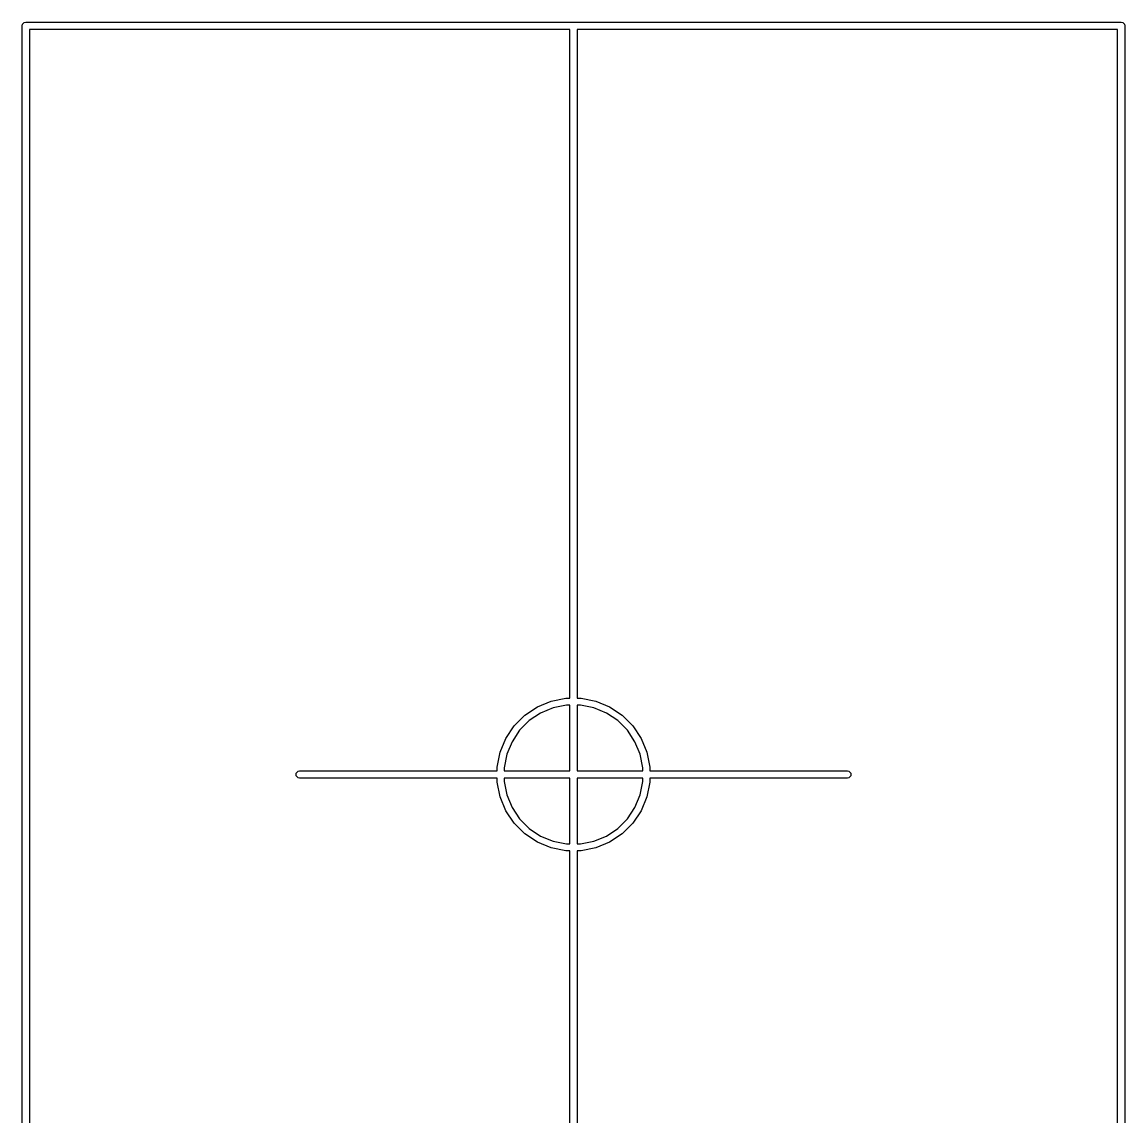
# Model space of a CAD drawing. Header units: millimetres. Extents: x 4 to 152, y 19 to 149.
# Drawn here: x 16.7 to 31.8, y 47.56 to 62.55 of the extents above; entities that cross this region are included whole.
import ezdxf

# ---------------------------------------------------------------- set-up
doc = ezdxf.new("R2010")
doc.units = ezdxf.units.MM
doc.layers.add('F.Silkscreen', color=41, linetype='CONTINUOUS', true_color=0xf2eda1)

msp = doc.modelspace()

# ---------------------------------------------------------------- linework, layer by layer
at = {"layer": 'F.Silkscreen', "linetype": 'CONTINUOUS'}
for p, q in [((16.7, 62.5), (16.703806, 62.519134)), ((16.703806, 62.519134), (16.730866, 62.546194)), ((16.730866, 62.546194), (16.75, 62.55)), ((16.75, 62.55), (31.75, 62.55)), ((31.75, 62.55), (31.769134, 62.546194)), ((31.769134, 62.546194), (31.796194, 62.519134)), ((31.796194, 62.519134), (31.8, 62.5)), ((16.7, 39.5), (16.7, 62.5)), ((16.8, 62.45), (16.8, 39.55)), ((24.2, 62.45), (16.8, 62.45)), ((24.2, 53.294944), (24.2, 62.45)), ((24.3, 62.45), (24.3, 53.294944)), ((31.7, 62.45), (24.3, 62.45)), ((31.7, 39.55), (31.7, 62.45)), ((31.8, 62.5), (31.8, 39.5)), ((23.583887, 53.061661), (23.755033, 53.176017)), ((23.755033, 53.176017), (23.945201, 53.254787)), ((23.972895, 53.163492), (23.800006, 53.091879)), ((23.945201, 53.254787), (24.147082, 53.294944)), ((24.156433, 53.2), (23.972895, 53.163492)), ((24.147082, 53.294944), (24.2, 53.294944)), ((24.2, 53.2), (24.156433, 53.2)), ((24.2, 52.3), (24.2, 53.2)), ((24.3, 53.294944), (24.352918, 53.294944)), ((24.343567, 53.2), (24.3, 53.2)), ((24.3, 53.2), (24.3, 52.3)), ((24.527105, 53.163492), (24.343567, 53.2)), ((24.352918, 53.294944), (24.554799, 53.254787)), ((24.699994, 53.091879), (24.527105, 53.163492)), ((24.554799, 53.254787), (24.744967, 53.176017)), ((24.744967, 53.176017), (24.916113, 53.061661)), ((23.438339, 52.916113), (23.583887, 53.061661)), ((23.800006, 53.091879), (23.64441, 52.987913)), ((24.85559, 52.987913), (24.699994, 53.091879)), ((24.916113, 53.061661), (25.061661, 52.916113)), ((23.323983, 52.744967), (23.438339, 52.916113)), ((23.512087, 52.85559), (23.408121, 52.699994)), ((23.64441, 52.987913), (23.512087, 52.85559)), ((24.987913, 52.85559), (24.85559, 52.987913)), ((25.091879, 52.699994), (24.987913, 52.85559)), ((25.061661, 52.916113), (25.176017, 52.744967)), ((23.245213, 52.554799), (23.323983, 52.744967)), ((23.408121, 52.699994), (23.336508, 52.527105)), ((25.163492, 52.527105), (25.091879, 52.699994)), ((25.176017, 52.744967), (25.254787, 52.554799)), ((23.205056, 52.352918), (23.245213, 52.554799)), ((25.254787, 52.554799), (25.294944, 52.352918)), ((23.336508, 52.527105), (23.3, 52.343567)), ((25.2, 52.343567), (25.163492, 52.527105)), ((20.453806, 52.269134), (20.480866, 52.296194)), ((20.453806, 52.230866), (20.453806, 52.269134)), ((20.480866, 52.296194), (20.5, 52.3)), ((20.5, 52.3), (23.205056, 52.3)), ((23.205056, 52.343567), (23.205056, 52.352918)), ((23.205056, 52.3), (23.205056, 52.343567)), ((23.3, 52.343567), (23.3, 52.3)), ((23.3, 52.3), (24.2, 52.3)), ((24.3, 52.3), (25.2, 52.3)), ((25.2, 52.3), (25.2, 52.343567)), ((25.294944, 52.352918), (25.294944, 52.3)), ((25.294944, 52.3), (28, 52.3)), ((28, 52.3), (28.019134, 52.296194)), ((28.019134, 52.296194), (28.046194, 52.269134)), ((28.046194, 52.269134), (28.046194, 52.230866)), ((20.480866, 52.203806), (20.453806, 52.230866)), ((20.5, 52.2), (20.480866, 52.203806)), ((23.205056, 52.2), (20.5, 52.2)), ((23.205056, 52.147082), (23.205056, 52.2)), ((23.245213, 51.945201), (23.205056, 52.147082)), ((23.3, 52.2), (23.3, 52.156433)), ((24.2, 52.2), (23.3, 52.2)), ((23.3, 52.156433), (23.336508, 51.972895)), ((24.2, 51.3), (24.2, 52.2)), ((24.3, 52.2), (24.3, 51.3)), ((25.2, 52.2), (24.3, 52.2)), ((25.163492, 51.972895), (25.2, 52.156433)), ((25.2, 52.156433), (25.2, 52.2)), ((25.294944, 52.147082), (25.254787, 51.945201)), ((28, 52.2), (25.294944, 52.2)), ((25.294944, 52.2), (25.294944, 52.147082)), ((28.019134, 52.203806), (28, 52.2)), ((28.046194, 52.230866), (28.019134, 52.203806)), ((23.323983, 51.755033), (23.245213, 51.945201)), ((23.336508, 51.972895), (23.408121, 51.800006)), ((25.091879, 51.800006), (25.163492, 51.972895)), ((25.254787, 51.945201), (25.176017, 51.755033)), ((23.408121, 51.800006), (23.512087, 51.64441)), ((24.987913, 51.64441), (25.091879, 51.800006)), ((23.438339, 51.583887), (23.323983, 51.755033)), ((23.512087, 51.64441), (23.64441, 51.512087)), ((24.85559, 51.512087), (24.987913, 51.64441)), ((25.176017, 51.755033), (25.061661, 51.583887)), ((23.583887, 51.438339), (23.438339, 51.583887)), ((23.64441, 51.512087), (23.800006, 51.408121)), ((24.699994, 51.408121), (24.85559, 51.512087)), ((25.061661, 51.583887), (24.916113, 51.438339)), ((23.755033, 51.323983), (23.583887, 51.438339)), ((23.800006, 51.408121), (23.972895, 51.336508)), ((24.527105, 51.336508), (24.699994, 51.408121)), ((24.916113, 51.438339), (24.744967, 51.323983)), ((23.945201, 51.245213), (23.755033, 51.323983)), ((24.147082, 51.205056), (23.945201, 51.245213)), ((23.972895, 51.336508), (24.156433, 51.3)), ((24.2, 51.205056), (24.147082, 51.205056)), ((24.156433, 51.3), (24.2, 51.3)), ((24.2, 39.55), (24.2, 51.205056)), ((24.3, 51.3), (24.343567, 51.3)), ((24.352918, 51.205056), (24.3, 51.205056)), ((24.3, 51.205056), (24.3, 39.55)), ((24.343567, 51.3), (24.527105, 51.336508)), ((24.554799, 51.245213), (24.352918, 51.205056)), ((24.744967, 51.323983), (24.554799, 51.245213))]:
    msp.add_line(p, q, dxfattribs=at)

doc.saveas('drawing.dxf')
